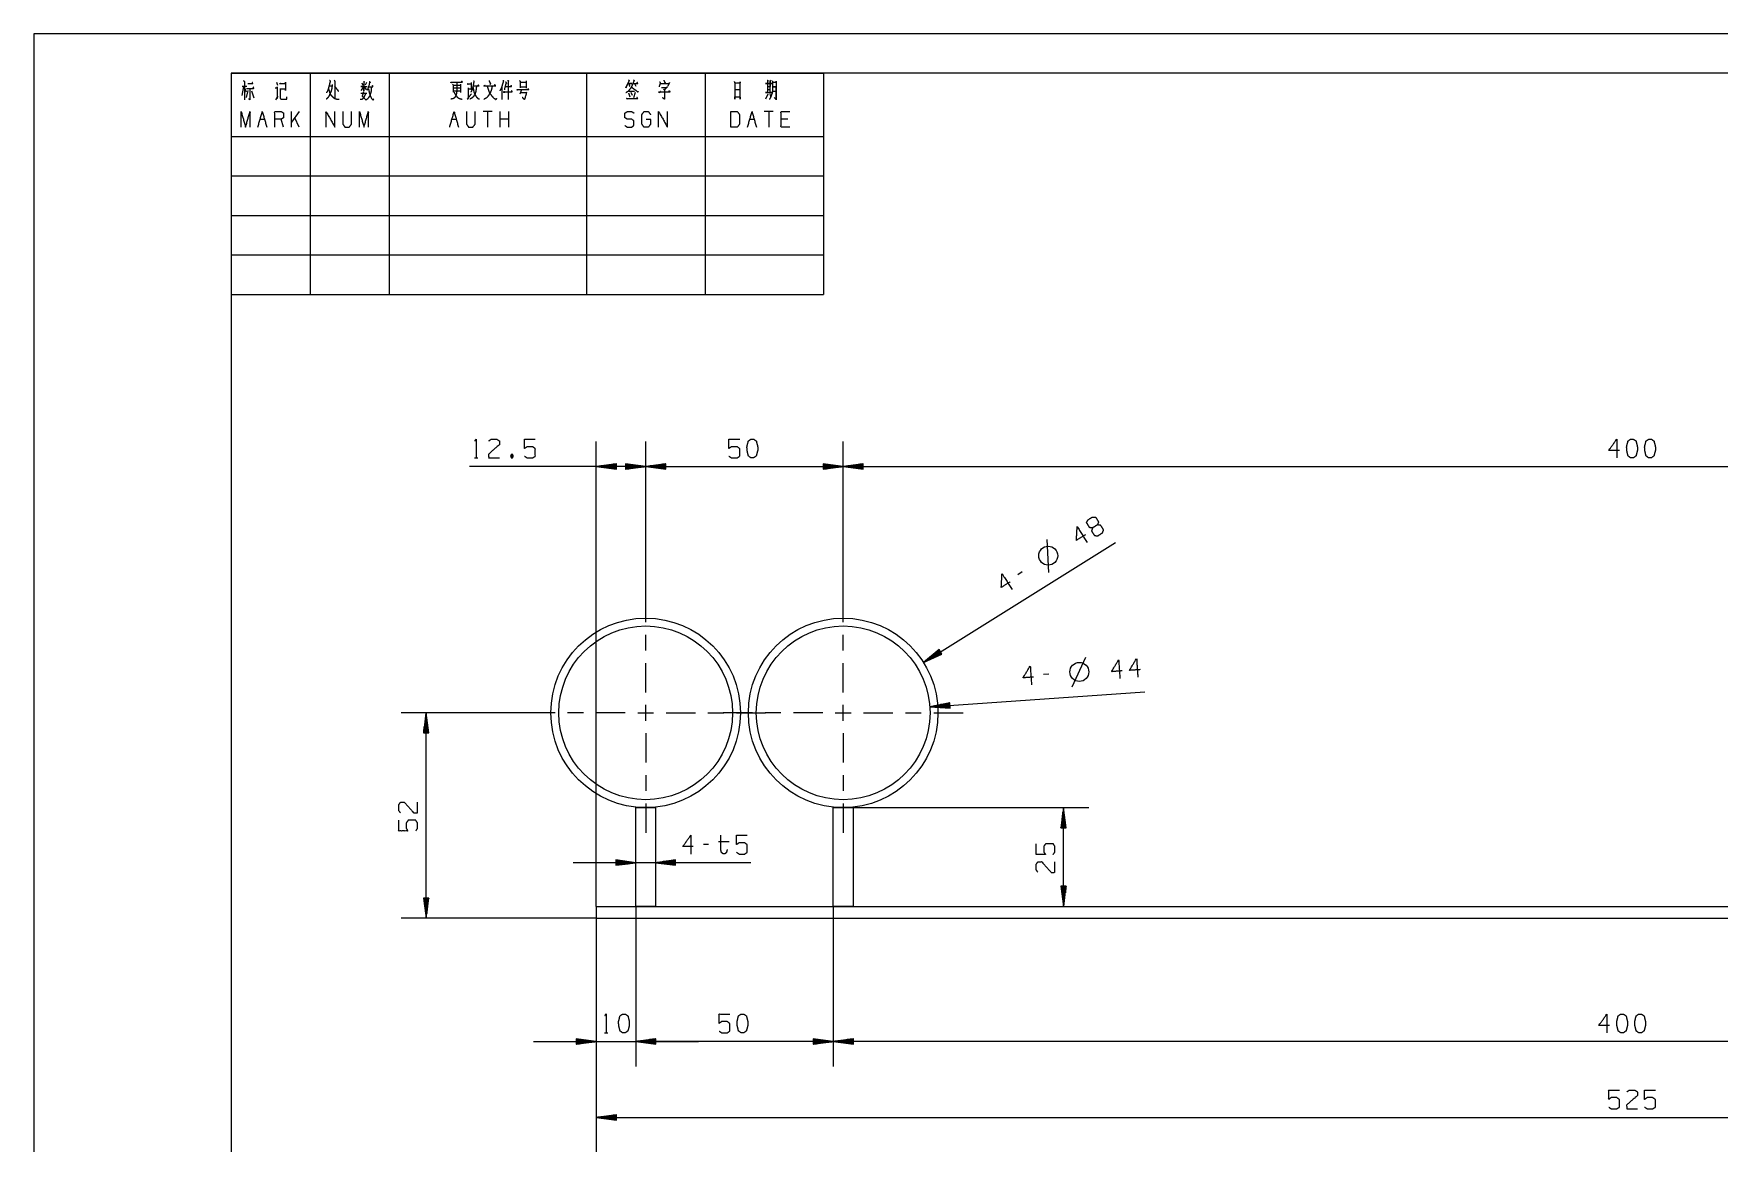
# Model space of a CAD drawing. Header units: millimetres. Extents: x 2210 to 79821, y -19430 to 2344.
# Drawn here: x 8035.5 to 8248.9, y 1649.3 to 1789.8 of the extents above; entities that cross this region are included whole.
import ezdxf

# ---------------------------------------------------------------- set-up
doc = ezdxf.new("R2010")
doc.units = ezdxf.units.MM
doc.layers.add('101', color=7, linetype='Continuous', true_color=0xffffff)

msp = doc.modelspace()

# ---------------------------------------------------------------- linework, layer by layer
msp.add_line((8106.72, 1677.83), (8106.72, 1603.9))
at = {"layer": '101', "color": 133, "linetype": 'Continuous', "lineweight": 18}
for p, q in [((8455.5, 1789.82), (8035.5, 1789.82)), ((8035.5, 1789.82), (8035.5, 1492.82)), ((8060.5, 1784.82), (8060.5, 1756.82)), ((8060.5, 1784.82), (8060.5, 1497.82)), ((8060.5, 1784.82), (8135.5, 1784.82)), ((8060.5, 1784.82), (8135.5, 1784.82)), ((8060.5, 1784.82), (8135.5, 1784.82)), ((8450.5, 1784.82), (8060.5, 1784.82)), ((8070.5, 1784.82), (8070.5, 1756.82)), ((8080.5, 1784.82), (8080.5, 1756.82)), ((8105.5, 1784.82), (8105.5, 1756.82)), ((8120.5, 1784.82), (8120.5, 1756.82)), ((8135.5, 1784.82), (8135.5, 1756.82)), ((8060.5, 1776.82), (8135.5, 1776.82)), ((8060.5, 1771.82), (8135.5, 1771.82)), ((8060.5, 1766.82), (8135.5, 1766.82)), ((8060.5, 1761.82), (8135.5, 1761.82)), ((8060.5, 1756.82), (8135.5, 1756.82))]:
    msp.add_line(p, q, dxfattribs=at)
at = {"layer": '101', "color": 72, "linetype": 'Continuous', "lineweight": 18}
for p, q in [((8097.83, 1783.87), (8097.83, 1782.92)), ((8128.72, 1783.95), (8128.83, 1783.81)), ((8062.07, 1783.12), (8061.85, 1782.01)), ((8061.87, 1783.19), (8062.48, 1783.19)), ((8062.19, 1782.96), (8062.41, 1782.48)), ((8062.61, 1782.61), (8062.38, 1781.74)), ((8063.07, 1782.59), (8063.37, 1781.7)), ((8066.15, 1781.45), (8066.43, 1781.9)), ((8066.24, 1783.7), (8066.37, 1783.31)), ((8066.64, 1782.9), (8066.72, 1782.79)), ((8072.92, 1783.23), (8073.27, 1783.23)), ((8076.9, 1782.3), (8077.66, 1782.3)), ((8077.19, 1783.02), (8076.93, 1782.61)), ((8077.03, 1783.6), (8077.16, 1783.31)), ((8077.38, 1783), (8077.61, 1782.73)), ((8077.64, 1783.64), (8077.45, 1783.31)), ((8088.6, 1782.59), (8089.48, 1782.59)), ((8088.61, 1783.31), (8089.49, 1783.31)), ((8088.61, 1782.96), (8089.48, 1782.96)), ((8089.51, 1783.45), (8089.51, 1782.38)), ((8090.5, 1782.98), (8090.5, 1781.72)), ((8090.52, 1782.83), (8090.85, 1782.83)), ((8090.9, 1783.64), (8090.87, 1782.71)), ((8094.77, 1783.1), (8094.77, 1781.47)), ((8097.06, 1783.68), (8097.82, 1783.68)), ((8097.06, 1783.1), (8097.82, 1783.1)), ((8097.23, 1782.73), (8097.06, 1782.15)), ((8097.1, 1782.38), (8097.83, 1782.38)), ((8110.81, 1782.34), (8110.98, 1781.84)), ((8110.85, 1782.54), (8111.57, 1782.54)), ((8111.1, 1782.44), (8111.26, 1782.03)), ((8111.63, 1782.38), (8111.42, 1781.72)), ((8111.54, 1783.5), (8111.71, 1783.16)), ((8128.42, 1782.15), (8128.15, 1781.53)), ((8128.36, 1782.77), (8128.75, 1782.77)), ((8128.68, 1782.19), (8128.78, 1781.86)), ((8129.25, 1781.76), (8129.5, 1781.51)), ((8069.09, 1779.97), (8068.13, 1778.6)), ((8068.13, 1778), (8068.13, 1779.97)), ((8093.52, 1779.97), (8092.4, 1779.97)), ((8092.96, 1779.97), (8092.96, 1778)), ((8094.53, 1778), (8094.53, 1779.97)), ((8095.64, 1778), (8095.64, 1779.97)), ((8129.1, 1779.97), (8127.99, 1779.97)), ((8128.55, 1779.97), (8128.55, 1778)), ((8064.16, 1778.99), (8064.72, 1778.99)), ((8067.12, 1778), (8066.84, 1778.99)), ((8069.09, 1778), (8068.54, 1779.18)), ((8088.44, 1778.99), (8089, 1778.99)), ((8095.64, 1778.99), (8094.53, 1778.99)), ((8126.15, 1778.99), (8126.7, 1778.99)), ((8130.95, 1778.99), (8130.11, 1778.99)), ((8091.29, 1736.11), (8091.71, 1736.11)), ((8095.96, 1736.56), (8096.12, 1736.13)), ((8164.02, 1721.62), (8163.78, 1725.78)), ((8160.64, 1721.67), (8160.07, 1721.31)), ((8166.97, 1707.11), (8168.71, 1710.89)), ((8164, 1708.74), (8163.33, 1708.7)), ((8120.94, 1687.15), (8120.27, 1687.15)), ((8122.21, 1687.53), (8123.54, 1687.53)), ((8107.74, 1663.31), (8108.17, 1663.31))]:
    msp.add_line(p, q, dxfattribs=at)
at = {"layer": '101', "color": 22, "linetype": 'Continuous', "lineweight": 18}
for p, q in [((8106.72, 1679.33), (8106.72, 1738.19)), ((8112.97, 1719), (8112.97, 1738.19)), ((8112.97, 1719), (8112.97, 1738.19)), ((8137.97, 1719), (8137.97, 1738.19)), ((8137.97, 1719), (8137.97, 1738.19)), ((8112.97, 1735.02), (8090.65, 1735.02)), ((8109.26, 1735.35), (8106.72, 1735.02)), ((8106.72, 1735.02), (8109.26, 1734.68)), ((8109.26, 1735.04), (8106.92, 1735.04)), ((8109.26, 1734.99), (8106.92, 1734.99)), ((8109.26, 1735.09), (8107.3, 1735.09)), ((8109.26, 1734.94), (8107.3, 1734.94)), ((8109.26, 1735.14), (8107.69, 1735.14)), ((8109.26, 1734.89), (8107.69, 1734.89)), ((8109.26, 1735.19), (8108.07, 1735.19)), ((8109.26, 1734.84), (8108.07, 1734.84)), ((8109.26, 1735.24), (8108.46, 1735.24)), ((8109.26, 1734.79), (8108.46, 1734.79)), ((8109.26, 1735.3), (8108.84, 1735.3)), ((8109.26, 1735.35), (8109.23, 1735.35)), ((8109.26, 1735.35), (8109.23, 1735.35)), ((8109.26, 1734.68), (8109.26, 1735.35)), ((8110.43, 1735.35), (8110.46, 1735.35)), ((8110.43, 1735.35), (8110.46, 1735.35)), ((8110.43, 1735.35), (8110.43, 1734.68)), ((8112.97, 1735.02), (8110.43, 1735.35)), ((8110.43, 1735.3), (8110.85, 1735.3)), ((8110.43, 1735.24), (8111.24, 1735.24)), ((8110.43, 1735.19), (8111.62, 1735.19)), ((8110.43, 1735.14), (8112.01, 1735.14)), ((8110.43, 1735.09), (8112.39, 1735.09)), ((8110.43, 1735.04), (8112.78, 1735.04)), ((8110.43, 1734.68), (8112.97, 1735.02)), ((8110.43, 1734.99), (8112.78, 1734.99)), ((8110.43, 1734.94), (8112.39, 1734.94)), ((8110.43, 1734.89), (8112.01, 1734.89)), ((8110.43, 1734.84), (8111.62, 1734.84)), ((8110.43, 1734.79), (8111.24, 1734.79)), ((8115.51, 1735.35), (8112.97, 1735.02)), ((8112.97, 1735.02), (8115.51, 1734.68)), ((8112.97, 1735.02), (8137.97, 1735.02)), ((8115.51, 1735.04), (8113.17, 1735.04)), ((8115.51, 1734.99), (8113.17, 1734.99)), ((8115.51, 1735.09), (8113.55, 1735.09)), ((8115.51, 1734.94), (8113.55, 1734.94)), ((8115.51, 1735.14), (8113.94, 1735.14)), ((8115.51, 1734.89), (8113.94, 1734.89)), ((8115.51, 1735.19), (8114.32, 1735.19)), ((8115.51, 1734.84), (8114.32, 1734.84)), ((8115.51, 1735.24), (8114.71, 1735.24)), ((8115.51, 1734.79), (8114.71, 1734.79)), ((8115.51, 1735.3), (8115.09, 1735.3)), ((8115.51, 1735.35), (8115.48, 1735.35)), ((8115.51, 1735.35), (8115.48, 1735.35)), ((8115.51, 1734.68), (8115.51, 1735.35)), ((8135.43, 1735.35), (8135.46, 1735.35)), ((8135.43, 1735.35), (8135.46, 1735.35)), ((8135.43, 1735.35), (8135.43, 1734.68)), ((8137.97, 1735.02), (8135.43, 1735.35)), ((8135.43, 1735.3), (8135.85, 1735.3)), ((8135.43, 1735.24), (8136.24, 1735.24)), ((8135.43, 1735.19), (8136.62, 1735.19)), ((8135.43, 1735.14), (8137.01, 1735.14)), ((8135.43, 1735.09), (8137.39, 1735.09)), ((8135.43, 1735.04), (8137.78, 1735.04)), ((8135.43, 1734.68), (8137.97, 1735.02)), ((8135.43, 1734.99), (8137.78, 1734.99)), ((8135.43, 1734.94), (8137.39, 1734.94)), ((8135.43, 1734.89), (8137.01, 1734.89)), ((8135.43, 1734.84), (8136.62, 1734.84)), ((8135.43, 1734.79), (8136.24, 1734.79)), ((8140.51, 1735.35), (8137.97, 1735.02)), ((8137.97, 1735.02), (8140.51, 1734.68)), ((8137.97, 1735.02), (8337.97, 1735.02)), ((8140.51, 1735.04), (8138.17, 1735.04)), ((8140.51, 1734.99), (8138.17, 1734.99)), ((8140.51, 1735.09), (8138.55, 1735.09)), ((8140.51, 1734.94), (8138.55, 1734.94)), ((8140.51, 1735.14), (8138.94, 1735.14)), ((8140.51, 1734.89), (8138.94, 1734.89)), ((8140.51, 1735.19), (8139.32, 1735.19)), ((8140.51, 1734.84), (8139.32, 1734.84)), ((8140.51, 1735.24), (8139.71, 1735.24)), ((8140.51, 1734.79), (8139.71, 1734.79)), ((8140.51, 1735.3), (8140.09, 1735.3)), ((8140.51, 1735.35), (8140.48, 1735.35)), ((8140.51, 1735.35), (8140.48, 1735.35)), ((8140.51, 1734.68), (8140.51, 1735.35)), ((8109.26, 1734.74), (8108.84, 1734.74)), ((8109.26, 1734.69), (8109.23, 1734.69)), ((8109.26, 1734.69), (8109.23, 1734.69)), ((8110.43, 1734.74), (8110.85, 1734.74)), ((8110.43, 1734.69), (8110.46, 1734.69)), ((8110.43, 1734.69), (8110.46, 1734.69)), ((8115.51, 1734.74), (8115.09, 1734.74)), ((8115.51, 1734.69), (8115.48, 1734.69)), ((8115.51, 1734.69), (8115.48, 1734.69)), ((8135.43, 1734.74), (8135.85, 1734.74)), ((8135.43, 1734.69), (8135.46, 1734.69)), ((8135.43, 1734.69), (8135.46, 1734.69)), ((8140.51, 1734.74), (8140.09, 1734.74)), ((8140.51, 1734.69), (8140.48, 1734.69)), ((8140.51, 1734.69), (8140.48, 1734.69)), ((8148.14, 1710.2), (8172.44, 1725.42)), ((8150.12, 1711.83), (8148.14, 1710.2)), ((8150.28, 1711.57), (8148.29, 1710.32)), ((8150.31, 1711.53), (8148.32, 1710.28)), ((8150.25, 1711.61), (8148.59, 1710.57)), ((8150.33, 1711.48), (8148.67, 1710.44)), ((8150.23, 1711.65), (8148.89, 1710.82)), ((8150.36, 1711.44), (8149.03, 1710.6)), ((8150.2, 1711.7), (8149.19, 1711.07)), ((8150.39, 1711.4), (8149.38, 1710.76)), ((8150.17, 1711.74), (8149.49, 1711.31)), ((8150.42, 1711.35), (8149.73, 1710.93)), ((8150.15, 1711.78), (8149.79, 1711.56)), ((8150.12, 1711.83), (8150.09, 1711.81)), ((8150.12, 1711.83), (8150.09, 1711.81)), ((8150.44, 1711.31), (8150.09, 1711.09)), ((8150.47, 1711.26), (8150.12, 1711.83)), ((8148.14, 1710.2), (8150.47, 1711.26)), ((8150.47, 1711.27), (8150.44, 1711.25)), ((8150.47, 1711.27), (8150.44, 1711.25)), ((8148.95, 1704.6), (8176.18, 1706.5)), ((8151.46, 1705.11), (8148.95, 1704.6)), ((8151.47, 1704.95), (8150.28, 1704.87)), ((8151.46, 1705), (8150.66, 1704.94)), ((8151.46, 1705.05), (8151.04, 1705.02)), ((8151.46, 1705.1), (8151.42, 1705.1)), ((8151.46, 1705.1), (8151.42, 1705.1)), ((8151.5, 1704.44), (8151.46, 1705.11)), ((8097.8, 1703.83), (8082, 1703.83)), ((8085.17, 1703.83), (8084.84, 1701.29)), ((8085.05, 1701.29), (8085.05, 1702.86)), ((8085.1, 1701.29), (8085.1, 1703.25)), ((8085.15, 1701.29), (8085.15, 1703.63)), ((8085.51, 1701.29), (8085.17, 1703.83)), ((8085.17, 1677.83), (8085.17, 1703.83)), ((8085.2, 1701.29), (8085.2, 1703.63)), ((8085.25, 1701.29), (8085.25, 1703.25)), ((8085.3, 1701.29), (8085.3, 1702.86)), ((8148.95, 1704.6), (8151.5, 1704.44)), ((8151.48, 1704.8), (8149.14, 1704.63)), ((8151.48, 1704.75), (8149.14, 1704.58)), ((8151.47, 1704.85), (8149.52, 1704.71)), ((8151.48, 1704.7), (8149.53, 1704.56)), ((8151.47, 1704.9), (8149.9, 1704.79)), ((8151.49, 1704.65), (8149.92, 1704.54)), ((8151.49, 1704.6), (8150.31, 1704.51)), ((8151.5, 1704.54), (8150.69, 1704.49)), ((8151.5, 1704.49), (8151.08, 1704.47)), ((8151.5, 1704.44), (8151.47, 1704.44)), ((8151.5, 1704.44), (8151.47, 1704.44)), ((8084.84, 1701.29), (8084.84, 1701.32)), ((8084.84, 1701.29), (8084.84, 1701.32)), ((8084.84, 1701.29), (8085.51, 1701.29)), ((8084.89, 1701.29), (8084.89, 1701.71)), ((8084.95, 1701.29), (8084.95, 1702.09)), ((8085, 1701.29), (8085, 1702.48)), ((8085.35, 1701.29), (8085.35, 1702.48)), ((8085.4, 1701.29), (8085.4, 1702.09)), ((8085.45, 1701.29), (8085.45, 1701.71)), ((8085.5, 1701.29), (8085.5, 1701.32)), ((8085.5, 1701.29), (8085.5, 1701.32)), ((8139.22, 1691.83), (8169.05, 1691.83)), ((8165.87, 1691.83), (8165.54, 1689.29)), ((8165.65, 1689.29), (8165.65, 1690.09)), ((8165.7, 1689.29), (8165.7, 1690.48)), ((8165.75, 1689.29), (8165.75, 1690.86)), ((8165.8, 1689.29), (8165.8, 1691.25)), ((8165.85, 1689.29), (8165.85, 1691.63)), ((8166.21, 1689.29), (8165.87, 1691.83)), ((8165.87, 1679.33), (8165.87, 1691.83)), ((8165.9, 1689.29), (8165.9, 1691.63)), ((8165.95, 1689.29), (8165.95, 1691.25)), ((8166, 1689.29), (8166, 1690.86)), ((8166.05, 1689.29), (8166.05, 1690.48)), ((8166.1, 1689.29), (8166.1, 1690.09)), ((8165.54, 1689.29), (8165.54, 1689.32)), ((8165.54, 1689.29), (8165.54, 1689.32)), ((8165.54, 1689.29), (8166.21, 1689.29)), ((8165.59, 1689.29), (8165.59, 1689.71)), ((8166.15, 1689.29), (8166.15, 1689.71)), ((8166.2, 1689.29), (8166.2, 1689.32)), ((8166.2, 1689.29), (8166.2, 1689.32)), ((8126.27, 1684.86), (8103.78, 1684.86)), ((8109.18, 1685.2), (8109.18, 1684.53)), ((8111.72, 1684.86), (8109.18, 1685.2)), ((8109.18, 1685.19), (8109.21, 1685.19)), ((8109.18, 1685.19), (8109.21, 1685.19)), ((8109.18, 1685.14), (8109.6, 1685.14)), ((8109.18, 1685.09), (8109.99, 1685.09)), ((8109.18, 1685.04), (8110.37, 1685.04)), ((8109.18, 1684.99), (8110.76, 1684.99)), ((8109.18, 1684.94), (8111.14, 1684.94)), ((8109.18, 1684.89), (8111.53, 1684.89)), ((8109.18, 1684.53), (8111.72, 1684.86)), ((8109.18, 1684.84), (8111.53, 1684.84)), ((8109.18, 1684.79), (8111.14, 1684.79)), ((8109.18, 1684.73), (8110.76, 1684.73)), ((8109.18, 1684.68), (8110.37, 1684.68)), ((8109.18, 1684.63), (8109.99, 1684.63)), ((8109.18, 1684.58), (8109.6, 1684.58)), ((8109.18, 1684.53), (8109.21, 1684.53)), ((8109.18, 1684.53), (8109.21, 1684.53)), ((8116.76, 1685.2), (8114.22, 1684.86)), ((8114.22, 1684.86), (8116.76, 1684.53)), ((8116.76, 1684.89), (8114.42, 1684.89)), ((8116.76, 1684.84), (8114.42, 1684.84)), ((8116.76, 1684.94), (8114.8, 1684.94)), ((8116.76, 1684.79), (8114.8, 1684.79)), ((8116.76, 1684.99), (8115.19, 1684.99)), ((8116.76, 1684.73), (8115.19, 1684.73)), ((8116.76, 1685.04), (8115.57, 1685.04)), ((8116.76, 1684.68), (8115.57, 1684.68)), ((8116.76, 1685.09), (8115.96, 1685.09)), ((8116.76, 1684.63), (8115.96, 1684.63)), ((8116.76, 1685.14), (8116.34, 1685.14)), ((8116.76, 1684.58), (8116.34, 1684.58)), ((8116.76, 1685.19), (8116.73, 1685.19)), ((8116.76, 1685.19), (8116.73, 1685.19)), ((8116.76, 1684.53), (8116.73, 1684.53)), ((8116.76, 1684.53), (8116.73, 1684.53)), ((8116.76, 1684.53), (8116.76, 1685.2)), ((8165.54, 1681.87), (8165.54, 1681.84)), ((8165.54, 1681.87), (8165.54, 1681.84)), ((8165.54, 1681.87), (8165.87, 1679.33)), ((8166.21, 1681.87), (8165.54, 1681.87)), ((8165.59, 1681.87), (8165.59, 1681.45)), ((8165.65, 1681.87), (8165.65, 1681.06)), ((8165.7, 1681.87), (8165.7, 1680.68)), ((8165.75, 1681.87), (8165.75, 1680.29)), ((8165.8, 1681.87), (8165.8, 1679.91)), ((8165.85, 1681.87), (8165.85, 1679.52)), ((8165.87, 1679.33), (8166.21, 1681.87)), ((8165.9, 1681.87), (8165.9, 1679.52)), ((8165.95, 1681.87), (8165.95, 1679.91)), ((8166, 1681.87), (8166, 1680.29)), ((8166.05, 1681.87), (8166.05, 1680.68)), ((8166.1, 1681.87), (8166.1, 1681.06)), ((8166.15, 1681.87), (8166.15, 1681.45)), ((8166.2, 1681.87), (8166.2, 1681.84)), ((8166.2, 1681.87), (8166.2, 1681.84)), ((8084.84, 1680.37), (8084.84, 1680.34)), ((8084.84, 1680.37), (8084.84, 1680.34)), ((8084.84, 1680.37), (8085.17, 1677.83)), ((8085.51, 1680.37), (8084.84, 1680.37)), ((8084.89, 1680.37), (8084.89, 1679.95)), ((8084.95, 1680.37), (8084.95, 1679.56)), ((8085, 1680.37), (8085, 1679.18)), ((8085.05, 1680.37), (8085.05, 1678.79)), ((8085.1, 1680.37), (8085.1, 1678.41)), ((8085.15, 1680.37), (8085.15, 1678.02)), ((8085.17, 1677.83), (8085.51, 1680.37)), ((8085.2, 1680.37), (8085.2, 1678.02)), ((8085.25, 1680.37), (8085.25, 1678.41)), ((8085.3, 1680.37), (8085.3, 1678.79)), ((8085.35, 1680.37), (8085.35, 1679.18)), ((8085.4, 1680.37), (8085.4, 1679.56)), ((8085.45, 1680.37), (8085.45, 1679.95)), ((8085.5, 1680.37), (8085.5, 1680.34)), ((8085.5, 1680.37), (8085.5, 1680.34)), ((8111.72, 1679.33), (8111.72, 1659.04)), ((8111.72, 1679.33), (8111.72, 1659.04)), ((8136.72, 1679.33), (8136.72, 1659.04)), ((8136.72, 1679.33), (8136.72, 1659.04)), ((8139.22, 1679.33), (8169.05, 1679.33)), ((8106.72, 1677.83), (8082, 1677.83)), ((8106.72, 1677.83), (8106.72, 1659.04)), ((8106.72, 1677.83), (8106.72, 1649.42)), ((8104.18, 1662.55), (8104.21, 1662.55)), ((8104.18, 1662.55), (8104.21, 1662.55)), ((8104.18, 1662.55), (8104.18, 1661.88)), ((8106.72, 1662.22), (8104.18, 1662.55)), ((8104.18, 1662.5), (8104.6, 1662.5)), ((8104.18, 1662.45), (8104.99, 1662.45)), ((8104.18, 1662.4), (8105.37, 1662.4)), ((8104.18, 1662.35), (8105.76, 1662.35)), ((8104.18, 1662.29), (8106.14, 1662.29)), ((8104.18, 1662.24), (8106.53, 1662.24)), ((8114.26, 1662.55), (8111.72, 1662.22)), ((8114.26, 1662.55), (8111.72, 1662.22)), ((8114.26, 1662.24), (8111.92, 1662.24)), ((8114.26, 1662.24), (8111.92, 1662.24)), ((8114.26, 1662.29), (8112.3, 1662.29)), ((8114.26, 1662.29), (8112.3, 1662.29)), ((8114.26, 1662.35), (8112.69, 1662.35)), ((8114.26, 1662.35), (8112.69, 1662.35)), ((8114.26, 1662.4), (8113.07, 1662.4)), ((8114.26, 1662.4), (8113.07, 1662.4)), ((8114.26, 1662.45), (8113.46, 1662.45)), ((8114.26, 1662.45), (8113.46, 1662.45)), ((8114.26, 1662.5), (8113.84, 1662.5)), ((8114.26, 1662.5), (8113.84, 1662.5)), ((8114.26, 1662.55), (8114.23, 1662.55)), ((8114.26, 1662.55), (8114.23, 1662.55)), ((8114.26, 1662.55), (8114.23, 1662.55)), ((8114.26, 1662.55), (8114.23, 1662.55)), ((8114.26, 1661.88), (8114.26, 1662.55)), ((8114.26, 1661.88), (8114.26, 1662.55)), ((8134.18, 1662.55), (8134.21, 1662.55)), ((8134.18, 1662.55), (8134.21, 1662.55)), ((8134.18, 1662.55), (8134.18, 1661.88)), ((8136.72, 1662.22), (8134.18, 1662.55)), ((8134.18, 1662.5), (8134.6, 1662.5)), ((8134.18, 1662.45), (8134.99, 1662.45)), ((8134.18, 1662.4), (8135.37, 1662.4)), ((8134.18, 1662.35), (8135.76, 1662.35)), ((8134.18, 1662.29), (8136.14, 1662.29)), ((8134.18, 1662.24), (8136.53, 1662.24)), ((8139.26, 1662.55), (8136.72, 1662.22)), ((8139.26, 1662.24), (8136.92, 1662.24)), ((8139.26, 1662.29), (8137.3, 1662.29)), ((8139.26, 1662.35), (8137.69, 1662.35)), ((8139.26, 1662.4), (8138.07, 1662.4)), ((8139.26, 1662.45), (8138.46, 1662.45)), ((8139.26, 1662.5), (8138.84, 1662.5)), ((8139.26, 1662.55), (8139.23, 1662.55)), ((8139.26, 1662.55), (8139.23, 1662.55)), ((8139.26, 1661.88), (8139.26, 1662.55)), ((8098.78, 1662.22), (8119.66, 1662.22)), ((8104.18, 1661.88), (8106.72, 1662.22)), ((8104.18, 1662.19), (8106.53, 1662.19)), ((8104.18, 1662.14), (8106.14, 1662.14)), ((8104.18, 1662.09), (8105.76, 1662.09)), ((8104.18, 1662.04), (8105.37, 1662.04)), ((8104.18, 1661.99), (8104.99, 1661.99)), ((8104.18, 1661.94), (8104.6, 1661.94)), ((8104.18, 1661.89), (8104.21, 1661.89)), ((8104.18, 1661.89), (8104.21, 1661.89)), ((8111.72, 1662.22), (8114.26, 1661.88)), ((8136.72, 1662.22), (8111.72, 1662.22)), ((8111.72, 1662.22), (8114.26, 1661.88)), ((8114.26, 1662.19), (8111.92, 1662.19)), ((8114.26, 1662.19), (8111.92, 1662.19)), ((8114.26, 1662.14), (8112.3, 1662.14)), ((8114.26, 1662.14), (8112.3, 1662.14)), ((8114.26, 1662.09), (8112.69, 1662.09)), ((8114.26, 1662.09), (8112.69, 1662.09)), ((8114.26, 1662.04), (8113.07, 1662.04)), ((8114.26, 1662.04), (8113.07, 1662.04)), ((8114.26, 1661.99), (8113.46, 1661.99)), ((8114.26, 1661.99), (8113.46, 1661.99)), ((8114.26, 1661.94), (8113.84, 1661.94)), ((8114.26, 1661.94), (8113.84, 1661.94)), ((8114.26, 1661.89), (8114.23, 1661.89)), ((8114.26, 1661.89), (8114.23, 1661.89)), ((8114.26, 1661.89), (8114.23, 1661.89)), ((8114.26, 1661.89), (8114.23, 1661.89)), ((8134.18, 1661.88), (8136.72, 1662.22)), ((8134.18, 1662.19), (8136.53, 1662.19)), ((8134.18, 1662.14), (8136.14, 1662.14)), ((8134.18, 1662.09), (8135.76, 1662.09)), ((8134.18, 1662.04), (8135.37, 1662.04)), ((8134.18, 1661.99), (8134.99, 1661.99)), ((8134.18, 1661.94), (8134.6, 1661.94)), ((8134.18, 1661.89), (8134.21, 1661.89)), ((8134.18, 1661.89), (8134.21, 1661.89)), ((8136.72, 1662.22), (8139.26, 1661.88)), ((8336.72, 1662.22), (8136.72, 1662.22)), ((8139.26, 1662.19), (8136.92, 1662.19)), ((8139.26, 1662.14), (8137.3, 1662.14)), ((8139.26, 1662.09), (8137.69, 1662.09)), ((8139.26, 1662.04), (8138.07, 1662.04)), ((8139.26, 1661.99), (8138.46, 1661.99)), ((8139.26, 1661.94), (8138.84, 1661.94)), ((8139.26, 1661.89), (8139.23, 1661.89)), ((8139.26, 1661.89), (8139.23, 1661.89)), ((8109.26, 1652.93), (8106.72, 1652.6)), ((8106.72, 1652.6), (8109.26, 1652.26)), ((8106.72, 1652.6), (8369.22, 1652.6)), ((8109.26, 1652.62), (8106.92, 1652.62)), ((8109.26, 1652.57), (8106.92, 1652.57)), ((8109.26, 1652.67), (8107.3, 1652.67)), ((8109.26, 1652.52), (8107.3, 1652.52)), ((8109.26, 1652.72), (8107.69, 1652.72)), ((8109.26, 1652.47), (8107.69, 1652.47)), ((8109.26, 1652.77), (8108.07, 1652.77)), ((8109.26, 1652.42), (8108.07, 1652.42)), ((8109.26, 1652.82), (8108.46, 1652.82)), ((8109.26, 1652.37), (8108.46, 1652.37)), ((8109.26, 1652.88), (8108.84, 1652.88)), ((8109.26, 1652.32), (8108.84, 1652.32)), ((8109.26, 1652.93), (8109.23, 1652.93)), ((8109.26, 1652.93), (8109.23, 1652.93)), ((8109.26, 1652.27), (8109.23, 1652.27)), ((8109.26, 1652.27), (8109.23, 1652.27)), ((8109.26, 1652.26), (8109.26, 1652.93))]:
    msp.add_line(p, q, dxfattribs=at)
at = {"layer": '101', "color": 151, "linetype": 'Continuous', "lineweight": 18}
for p, q in [((8112.97, 1715.3), (8112.97, 1719)), ((8137.97, 1715.3), (8137.97, 1719)), ((8112.97, 1711.71), (8112.97, 1713.71)), ((8137.97, 1711.71), (8137.97, 1713.71)), ((8112.97, 1706.42), (8112.97, 1710.12)), ((8137.97, 1706.42), (8137.97, 1710.12)), ((8101.5, 1703.83), (8097.8, 1703.83)), ((8105.09, 1703.83), (8103.09, 1703.83)), ((8110.38, 1703.83), (8106.68, 1703.83)), ((8111.97, 1703.83), (8113.98, 1703.83)), ((8112.97, 1702.82), (8112.97, 1704.83)), ((8115.56, 1703.83), (8119.26, 1703.83)), ((8120.85, 1703.83), (8122.86, 1703.83)), ((8126.5, 1703.83), (8122.8, 1703.83)), ((8124.45, 1703.83), (8128.15, 1703.83)), ((8130.09, 1703.83), (8128.09, 1703.83)), ((8135.38, 1703.83), (8131.68, 1703.83)), ((8136.97, 1703.83), (8138.98, 1703.83)), ((8137.97, 1702.82), (8137.97, 1704.83)), ((8140.56, 1703.83), (8144.26, 1703.83)), ((8145.85, 1703.83), (8147.86, 1703.83)), ((8149.45, 1703.83), (8153.15, 1703.83)), ((8112.97, 1701.24), (8112.97, 1697.54)), ((8137.97, 1701.24), (8137.97, 1697.54)), ((8112.97, 1695.95), (8112.97, 1693.94)), ((8137.97, 1695.95), (8137.97, 1693.94)), ((8112.97, 1692.35), (8112.97, 1688.65)), ((8137.97, 1692.35), (8137.97, 1688.65))]:
    msp.add_line(p, q, dxfattribs=at)
at = {"layer": '101', "color": 163, "linetype": 'Continuous', "lineweight": 25}
for p, q in [((8111.72, 1679.33), (8111.72, 1691.83)), ((8111.72, 1691.83), (8114.22, 1691.83)), ((8114.22, 1691.83), (8114.22, 1679.33)), ((8136.72, 1679.33), (8136.72, 1691.83)), ((8136.72, 1691.83), (8139.22, 1691.83)), ((8139.22, 1691.83), (8139.22, 1679.33)), ((8106.72, 1679.33), (8106.72, 1677.83)), ((8106.72, 1679.33), (8369.22, 1679.33)), ((8114.22, 1679.33), (8111.72, 1679.33)), ((8139.22, 1679.33), (8136.72, 1679.33)), ((8106.72, 1677.83), (8369.22, 1677.83))]:
    msp.add_line(p, q, dxfattribs=at)
at = {"layer": '101', "color": 72, "linetype": 'Continuous', "lineweight": 18}
for centre in [(8163.93, 1723.73), (8167.87, 1709.01)]:
    msp.add_circle(centre, 1.2, dxfattribs=at)
at = {"layer": '101', "color": 163, "linetype": 'Continuous', "lineweight": 25}
for centre, radius in [((8112.97, 1703.83), 12), ((8137.97, 1703.83), 12), ((8112.97, 1703.83), 11), ((8137.97, 1703.83), 11)]:
    msp.add_circle(centre, radius, dxfattribs=at)
at = {"layer": '101', "color": 72, "linetype": 'Continuous', "lineweight": 18}
for points, knots in [([(8062.07, 1783.89), (8062.17, 1783.77), (8062.17, 1781.43)], [0, 0, 0.064393, 1, 1]), ([(8072.96, 1783.95), (8073.03, 1783.77), (8072.96, 1783.5), (8072.93, 1783.35), (8072.87, 1783.16), (8072.82, 1782.96), (8072.76, 1782.77), (8072.71, 1782.61), (8072.64, 1782.48), (8072.55, 1782.34)], [0, 0, 0.116545, 0.278927, 0.365002, 0.478708, 0.603961, 0.717668, 0.817418, 0.901357, 1, 1]), ([(8073.55, 1783.93), (8073.61, 1783.79), (8073.61, 1781.7)], [0, 0, 0.06955, 1, 1]), ([(8091.18, 1783.87), (8091.22, 1783.79), (8091.13, 1783.23), (8091.01, 1782.81), (8090.97, 1782.67), (8090.85, 1782.44)], [0, 0, 0.062603, 0.440485, 0.727862, 0.828992, 1, 1]), ([(8093.14, 1783.89), (8093.31, 1783.48), (8093.33, 1783.58), (8093.25, 1783.37)], [0, 0, 0.581176, 0.716263, 1, 1]), ([(8094.94, 1783.95), (8094.96, 1783.81), (8094.76, 1783.16), (8094.69, 1782.92), (8094.6, 1782.77), (8094.5, 1782.59)], [0, 0, 0.101083, 0.561706, 0.738774, 0.854629, 1, 1]), ([(8095.51, 1783.95), (8095.62, 1783.81), (8095.56, 1783.87), (8095.56, 1781.47)], [0, 0, 0.069697, 0.101625, 1, 1]), ([(8097, 1783.89), (8097.07, 1783.81), (8097.07, 1782.96)], [0, 0, 0.115189, 1, 1]), ([(8111.44, 1783.97), (8111.55, 1783.85), (8111.51, 1783.87), (8111.22, 1783.21), (8111.09, 1782.96), (8110.94, 1782.77), (8110.78, 1782.54), (8110.46, 1782.34)], [0, 0, 0.080396, 0.103261, 0.444362, 0.576789, 0.688375, 0.819716, 1, 1]), ([(8110.79, 1783.99), (8110.9, 1783.85), (8110.87, 1783.89), (8110.47, 1782.98), (8110.71, 1783.52), (8111.22, 1783.52), (8110.81, 1783.52), (8110.95, 1783.16)], [0, 0, 0.057042, 0.07334, 0.392466, 0.581127, 0.745774, 0.87749, 1, 1]), ([(8115.27, 1783.93), (8115.39, 1783.64), (8115.43, 1783.68), (8115.39, 1783.58)], [0, 0, 0.644011, 0.768354, 1, 1]), ([(8128.36, 1783.95), (8128.48, 1783.81), (8128.4, 1783.89), (8128.4, 1782.38), (8128.12, 1782.38), (8128.97, 1782.38), (8128.75, 1782.38), (8128.75, 1783.89), (8128.75, 1783.5), (8128.14, 1783.5), (8128.93, 1783.5), (8128.75, 1783.5), (8128.75, 1783.08), (8128.37, 1783.08)], [0, 0, 0.025061, 0.039924, 0.243199, 0.280605, 0.39479, 0.42432, 0.627595, 0.680502, 0.763188, 0.869498, 0.893122, 0.948813, 1, 1]), ([(8062.42, 1782.9), (8063.37, 1782.9), (8063.31, 1783.06), (8063.24, 1782.92)], [0, 0, 0.737857, 0.874089, 1, 1]), ([(8062.6, 1783.52), (8063.23, 1783.52), (8063.18, 1783.64), (8063.14, 1783.56)], [0, 0, 0.736257, 0.890366, 1, 1]), ([(8062.86, 1782.9), (8062.86, 1781.47), (8062.7, 1781.55)], [0, 0, 0.887515, 1, 1]), ([(8066.05, 1782.96), (8066.3, 1782.96), (8066.3, 1783.08), (8066.3, 1781.63)], [0, 0, 0.136549, 0.204721, 1, 1]), ([(8066.78, 1783.52), (8066.71, 1783.45), (8066.65, 1783.52), (8067.38, 1783.52), (8067.38, 1783.7), (8067.38, 1782.61), (8067.38, 1782.79), (8066.72, 1782.79), (8066.72, 1781.65), (8066.74, 1781.57), (8066.86, 1781.53), (8067.54, 1781.53), (8067.54, 1781.84)], [0, 0, 0.017819, 0.033666, 0.169515, 0.204099, 0.407776, 0.442364, 0.564628, 0.775991, 0.791603, 0.814658, 0.942357, 1, 1]), ([(8073.3, 1783.37), (8073.21, 1782.77), (8073.15, 1782.59), (8073.12, 1782.44), (8073.03, 1782.3), (8072.96, 1782.13), (8072.92, 1782.01), (8072.82, 1781.84), (8072.73, 1781.72), (8072.54, 1781.53)], [0, 0, 0.296659, 0.392137, 0.46442, 0.547267, 0.635799, 0.700206, 0.795426, 0.869797, 1, 1]), ([(8072.82, 1782.83), (8072.87, 1782.69), (8072.92, 1782.52), (8072.95, 1782.38), (8073.09, 1782.09), (8073.17, 1782.01), (8073.37, 1781.8), (8073.49, 1781.7), (8073.63, 1781.61), (8073.84, 1781.55), (8074.03, 1781.55), (8074.18, 1781.53)], [0, 0, 0.075191, 0.157626, 0.228751, 0.384956, 0.438117, 0.578248, 0.65344, 0.734339, 0.837348, 0.928887, 1, 1]), ([(8073.58, 1783.21), (8074.06, 1782.54), (8074.06, 1782.73)], [0, 0, 0.814818, 1, 1]), ([(8077.51, 1782.23), (8077.39, 1781.98), (8077.32, 1781.8), (8077.19, 1781.61), (8077.06, 1781.51), (8076.84, 1781.47)], [0, 0, 0.251055, 0.434029, 0.64262, 0.795766, 1, 1]), ([(8077.23, 1783.77), (8077.37, 1783.7), (8077.31, 1783.74), (8077.31, 1782.59), (8077.31, 1783.12), (8076.9, 1783.12), (8077.72, 1783.12)], [0, 0, 0.046318, 0.069123, 0.437816, 0.608997, 0.739331, 1, 1]), ([(8077.26, 1782.5), (8077.09, 1781.92), (8077.53, 1781.45)], [0, 0, 0.483237, 1, 1]), ([(8078.23, 1783.02), (8078.23, 1782.77), (8078.2, 1782.5), (8078.13, 1782.21), (8078.01, 1781.92), (8077.88, 1781.72), (8077.73, 1781.53), (8077.53, 1781.41)], [0, 0, 0.134106, 0.280228, 0.441583, 0.610314, 0.742762, 0.870657, 1, 1]), ([(8077.97, 1783.79), (8078.1, 1783.64), (8078.05, 1783.68), (8077.72, 1782.63)], [0, 0, 0.143537, 0.187773, 1, 1]), ([(8077.88, 1782.83), (8077.92, 1782.63), (8077.97, 1782.38), (8078.05, 1782.09), (8078.17, 1781.8), (8078.3, 1781.57), (8078.49, 1781.43), (8078.54, 1781.57)], [0, 0, 0.122124, 0.267694, 0.442444, 0.622807, 0.774615, 0.912625, 1, 1]), ([(8077.94, 1783.1), (8078.43, 1783.1), (8078.4, 1783.27), (8078.35, 1783.16)], [0, 0, 0.634119, 0.848445, 1, 1]), ([(8088.41, 1783.68), (8088.38, 1783.58), (8088.29, 1783.7), (8089.77, 1783.7), (8089.7, 1783.81), (8089.64, 1783.7)], [0, 0, 0.054227, 0.130909, 0.87613, 0.940043, 1, 1]), ([(8089.07, 1783.7), (8089.07, 1782.54), (8089.02, 1782.4), (8089.01, 1782.23), (8088.95, 1782.03), (8088.88, 1781.86), (8088.79, 1781.74), (8088.66, 1781.63), (8088.53, 1781.57), (8088.32, 1781.55)], [0, 0, 0.455623, 0.515134, 0.580482, 0.665033, 0.736192, 0.79598, 0.861823, 0.919058, 1, 1]), ([(8088.51, 1783.45), (8088.6, 1783.31), (8088.6, 1782.4)], [0, 0, 0.156848, 1, 1]), ([(8088.72, 1782.42), (8088.79, 1782.25), (8088.88, 1782.11), (8088.98, 1781.98), (8089.05, 1781.86), (8089.13, 1781.76), (8089.26, 1781.7), (8089.41, 1781.61), (8089.57, 1781.57), (8089.76, 1781.53)], [0, 0, 0.124249, 0.240531, 0.35103, 0.449957, 0.536949, 0.636896, 0.752292, 0.866372, 1, 1]), ([(8090.53, 1781.72), (8090.44, 1781.53), (8090.39, 1781.55), (8090.91, 1782.19)], [0, 0, 0.187521, 0.244051, 1, 1]), ([(8090.56, 1783.48), (8090.49, 1783.39), (8090.43, 1783.48), (8090.87, 1783.48)], [0, 0, 0.169755, 0.325542, 1, 1]), ([(8091.54, 1783.19), (8091.53, 1782.98), (8091.5, 1782.77), (8091.47, 1782.54), (8091.41, 1782.34), (8091.34, 1782.15), (8091.25, 1782.01), (8091.15, 1781.84), (8091.04, 1781.74), (8090.91, 1781.63), (8090.71, 1781.53)], [0, 0, 0.105429, 0.211651, 0.328282, 0.437572, 0.539265, 0.625346, 0.724284, 0.79827, 0.883378, 1, 1]), ([(8091.12, 1783), (8091.15, 1782.81), (8091.19, 1782.63), (8091.22, 1782.42), (8091.31, 1782.25), (8091.38, 1782.11), (8091.45, 1781.94), (8091.56, 1781.8), (8091.7, 1781.65), (8091.89, 1781.55)], [0, 0, 0.109654, 0.220947, 0.342501, 0.451483, 0.545868, 0.651144, 0.754315, 0.874064, 1, 1]), ([(8091.18, 1783.21), (8091.88, 1783.21), (8091.79, 1783.31), (8091.67, 1783.19)], [0, 0, 0.696293, 0.830826, 1, 1]), ([(8092.64, 1783.27), (8092.55, 1783.16), (8092.51, 1783.21), (8093.98, 1783.21), (8093.88, 1783.37), (8093.78, 1783.23)], [0, 0, 0.066333, 0.095822, 0.818123, 0.913284, 1, 1]), ([(8093.55, 1783.23), (8093.47, 1782.83), (8093.33, 1782.42), (8093.06, 1781.98), (8092.83, 1781.7), (8092.49, 1781.51)], [0, 0, 0.190069, 0.398701, 0.640199, 0.817216, 1, 1]), ([(8092.92, 1783.12), (8092.99, 1782.9), (8093.17, 1782.4), (8093.44, 1782.01), (8093.75, 1781.65), (8094.03, 1781.53), (8094.09, 1781.61), (8093.98, 1781.45)], [0, 0, 0.103286, 0.330833, 0.538837, 0.740597, 0.872112, 0.915905, 1, 1]), ([(8095.08, 1782.48), (8095.05, 1782.34), (8094.98, 1782.48), (8096.08, 1782.48), (8096, 1782.61), (8095.97, 1782.5)], [0, 0, 0.08907, 0.186879, 0.848313, 0.935185, 1, 1]), ([(8095.24, 1783.74), (8095.35, 1783.52), (8095.29, 1783.6), (8095.08, 1782.73)], [0, 0, 0.200658, 0.282145, 1, 1]), ([(8095.18, 1783.12), (8096, 1783.12), (8095.95, 1783.27), (8095.87, 1783.12)], [0, 0, 0.720068, 0.857376, 1, 1]), ([(8096.78, 1782.73), (8096.74, 1782.67), (8096.65, 1782.77), (8098.18, 1782.77), (8098.1, 1782.83), (8097.99, 1782.73)], [0, 0, 0.038001, 0.105809, 0.873511, 0.927246, 1, 1]), ([(8097.91, 1782.44), (8097.63, 1781.47), (8097.35, 1781.76)], [0, 0, 0.71586, 1, 1]), ([(8110.73, 1781.63), (8110.62, 1781.53), (8110.57, 1781.63), (8111.96, 1781.63), (8111.89, 1781.76), (8111.79, 1781.61)], [0, 0, 0.078897, 0.135659, 0.837617, 0.910404, 1, 1]), ([(8111.16, 1783.08), (8111.35, 1782.92), (8111.54, 1782.79), (8111.69, 1782.69), (8111.89, 1782.52), (8112.08, 1782.5), (8111.92, 1782.42)], [0, 0, 0.194845, 0.370351, 0.508814, 0.712321, 0.860156, 1, 1]), ([(8111.39, 1783.52), (8111.98, 1783.52), (8111.91, 1783.66), (8111.83, 1783.56)], [0, 0, 0.669422, 0.855054, 1, 1]), ([(8114.83, 1782.5), (8114.71, 1782.34), (8114.63, 1782.48), (8116.08, 1782.48), (8115.94, 1782.59), (8115.87, 1782.5)], [0, 0, 0.096613, 0.17732, 0.867547, 0.947356, 1, 1]), ([(8114.74, 1783.74), (8114.86, 1783.52), (8114.83, 1783.6), (8114.66, 1783.1)], [0, 0, 0.294025, 0.394866, 1, 1]), ([(8114.82, 1783.5), (8115.93, 1783.5), (8116, 1783.66), (8115.78, 1783.19)], [0, 0, 0.611939, 0.711554, 1, 1]), ([(8114.98, 1783.02), (8115.65, 1783.02), (8115.71, 1783.08), (8115.37, 1782.71), (8115.27, 1782.79), (8115.34, 1782.71), (8115.34, 1781.55), (8115.12, 1781.7)], [0, 0, 0.230144, 0.259318, 0.430979, 0.476011, 0.513789, 0.910079, 1, 1]), ([(8124.17, 1783.77), (8124.25, 1783.6), (8124.25, 1781.51), (8124.25, 1781.84), (8124.95, 1781.84), (8124.95, 1781.53), (8124.95, 1783.7), (8124.95, 1783.58), (8124.26, 1783.58), (8124.26, 1782.77), (8124.96, 1782.77)], [0, 0, 0.022322, 0.280074, 0.320905, 0.407511, 0.44579, 0.713751, 0.729062, 0.813864, 0.913394, 1, 1]), ([(8128.99, 1783.85), (8129.03, 1783.7), (8129.03, 1782.52), (8128.97, 1782.25), (8128.84, 1781.94), (8128.75, 1781.7), (8128.64, 1781.51)], [0, 0, 0.062372, 0.548434, 0.661879, 0.800828, 0.909362, 1, 1]), ([(8129.03, 1783.68), (8129.5, 1783.68), (8129.5, 1783.81), (8129.5, 1781.45), (8129.5, 1783.1), (8129.06, 1783.1), (8129.47, 1783.1), (8129.47, 1782.52), (8129.06, 1782.52)], [0, 0, 0.072646, 0.091913, 0.457973, 0.714856, 0.782961, 0.846526, 0.936435, 1, 1]), ([(8061.76, 1778), (8061.76, 1779.97), (8062.32, 1778), (8062.88, 1779.97), (8062.88, 1778)], [0, 0, 0.245192, 0.5, 0.754808, 1, 1]), ([(8066.01, 1778), (8066.01, 1779.97), (8066.84, 1779.97), (8067.12, 1779.78), (8067.12, 1779.18), (8066.84, 1778.99), (8066.01, 1778.99)], [0, 0, 0.400952, 0.571035, 0.639278, 0.761676, 0.829917, 1, 1]), ([(8072.51, 1778), (8072.51, 1779.97), (8073.62, 1778), (8073.62, 1779.97)], [0, 0, 0.317574, 0.682426, 1, 1]), ([(8074.63, 1779.97), (8074.63, 1778.39), (8074.89, 1778), (8075.45, 1778), (8075.74, 1778.39), (8075.74, 1779.97)], [0, 0, 0.337152, 0.438599, 0.557781, 0.662848, 1, 1]), ([(8076.75, 1778), (8076.75, 1779.97), (8077.31, 1778), (8077.86, 1779.97), (8077.86, 1778)], [0, 0, 0.245192, 0.5, 0.754808, 1, 1]), ([(8090.28, 1779.97), (8090.28, 1778.39), (8090.55, 1778), (8091.1, 1778), (8091.4, 1778.39), (8091.4, 1779.97)], [0, 0, 0.337152, 0.438599, 0.557781, 0.662848, 1, 1]), ([(8110.35, 1778.19), (8110.63, 1778), (8111.2, 1778), (8111.48, 1778.21), (8111.48, 1778.79), (8111.2, 1778.99), (8110.65, 1778.99), (8110.35, 1779.18), (8110.35, 1779.78), (8110.65, 1779.97), (8111.2, 1779.97), (8111.48, 1779.78)], [0, 0, 0.068035, 0.184054, 0.254521, 0.372333, 0.442799, 0.555843, 0.626367, 0.748393, 0.81892, 0.931964, 1, 1]), ([(8113.05, 1778.99), (8113.6, 1778.99), (8113.6, 1778.39), (8113.32, 1778), (8112.75, 1778), (8112.48, 1778.39), (8112.48, 1779.57), (8112.77, 1779.97), (8113.31, 1779.97), (8113.59, 1779.57)], [0, 0, 0.103295, 0.214797, 0.304261, 0.410274, 0.499739, 0.718892, 0.809956, 0.910533, 1, 1]), ([(8114.61, 1778), (8114.61, 1779.97), (8115.72, 1778), (8115.72, 1779.97)], [0, 0, 0.317574, 0.682426, 1, 1]), ([(8123.75, 1778), (8124.57, 1778), (8124.86, 1778.39), (8124.86, 1779.57), (8124.57, 1779.97), (8123.75, 1779.97), (8123.75, 1778)], [0, 0, 0.142133, 0.227159, 0.431787, 0.516817, 0.65895, 1, 1]), ([(8125.87, 1778), (8126.43, 1779.97), (8126.98, 1778)], [0, 0, 0.5, 1, 1]), ([(8131.23, 1778), (8130.11, 1778), (8130.11, 1779.97), (8131.23, 1779.97)], [0, 0, 0.265389, 0.734611, 1, 1]), ([(8091.36, 1738.28), (8091.5, 1738.48), (8091.5, 1736.11)], [0, 0, 0.093486, 1, 1]), ([(8093.1, 1738.26), (8093.42, 1738.48), (8094.11, 1738.48), (8094.45, 1738.26), (8094.45, 1737.78), (8093.08, 1736.58), (8093.1, 1736.11), (8094.45, 1736.11)], [0, 0, 0.069693, 0.192978, 0.265274, 0.350226, 0.674741, 0.759752, 1, 1]), ([(8097.64, 1736.33), (8097.97, 1736.11), (8098.66, 1736.11), (8099, 1736.33), (8099, 1737.28), (8098.66, 1737.53), (8097.97, 1737.53), (8097.64, 1737.31), (8097.64, 1738.48), (8099, 1738.48)], [0, 0, 0.062228, 0.168344, 0.230572, 0.376816, 0.441265, 0.547381, 0.609608, 0.790489, 1, 1]), ([(8123.51, 1736.33), (8123.85, 1736.11), (8124.54, 1736.11), (8124.87, 1736.33), (8124.87, 1737.28), (8124.54, 1737.53), (8123.85, 1737.53), (8123.51, 1737.31), (8123.51, 1738.48), (8124.87, 1738.48)], [0, 0, 0.062228, 0.168344, 0.230572, 0.376816, 0.441264, 0.547381, 0.609609, 0.790489, 1, 1]), ([(8126.64, 1736.11), (8126.97, 1736.36), (8127.15, 1737.06), (8127.15, 1737.53), (8126.97, 1738.26), (8126.64, 1738.48), (8126.3, 1738.48), (8125.97, 1738.26), (8125.79, 1737.53), (8125.81, 1737.06), (8125.97, 1736.36), (8126.3, 1736.11), (8126.64, 1736.11)], [0, 0, 0.067525, 0.183972, 0.260582, 0.380941, 0.446139, 0.500306, 0.565504, 0.685863, 0.762527, 0.878309, 0.945834, 1, 1]), ([(8236.24, 1737.06), (8234.89, 1737.06), (8235.9, 1738.48), (8235.9, 1736.11)], [0, 0, 0.24587, 0.565295, 1, 1]), ([(8238, 1736.11), (8238.34, 1736.36), (8238.51, 1737.06), (8238.51, 1737.53), (8238.34, 1738.26), (8238, 1738.48), (8237.66, 1738.48), (8237.33, 1738.26), (8237.15, 1737.53), (8237.17, 1737.06), (8237.33, 1736.36), (8237.66, 1736.11), (8238, 1736.11)], [0, 0, 0.067524, 0.183971, 0.260582, 0.380942, 0.446139, 0.500306, 0.565503, 0.685863, 0.762527, 0.87831, 0.945833, 1, 1]), ([(8240.28, 1736.11), (8240.61, 1736.36), (8240.79, 1737.06), (8240.79, 1737.53), (8240.61, 1738.26), (8240.28, 1738.48), (8239.94, 1738.48), (8239.61, 1738.26), (8239.43, 1737.53), (8239.45, 1737.06), (8239.61, 1736.36), (8239.94, 1736.11), (8240.28, 1736.11)], [0, 0, 0.067526, 0.183973, 0.260583, 0.380942, 0.446142, 0.500305, 0.565505, 0.685864, 0.762528, 0.878311, 0.945837, 1, 1]), ([(8095.96, 1736.13), (8096.12, 1736.13), (8096.21, 1736.36), (8096.12, 1736.56), (8095.96, 1736.56), (8095.87, 1736.36), (8095.96, 1736.13), (8096.12, 1736.56)], [0, 0, 0.093975, 0.236781, 0.365958, 0.459933, 0.589109, 0.731913, 1, 1]), ([(8169.56, 1727.26), (8169.17, 1727.28), (8168.79, 1727.9), (8168.94, 1728.26), (8169.52, 1728.62), (8169.93, 1728.61), (8170.31, 1728), (8170.15, 1727.63), (8169.56, 1727.26), (8169.41, 1726.87), (8169.78, 1726.28), (8170.2, 1726.24), (8170.78, 1726.61), (8170.95, 1726.98), (8170.56, 1727.59), (8170.15, 1727.63)], [0, 0, 0.047573, 0.136083, 0.183657, 0.267813, 0.317164, 0.405677, 0.455028, 0.539185, 0.590295, 0.675755, 0.726868, 0.811024, 0.860375, 0.948887, 1, 1]), ([(8168.63, 1726.38), (8167.5, 1725.67), (8167.59, 1727.41), (8168.85, 1725.4)], [0, 0, 0.245869, 0.565295, 1, 1]), ([(8159.13, 1720.43), (8157.99, 1719.71), (8158.08, 1721.46), (8159.35, 1719.44)], [0, 0, 0.24587, 0.565296, 1, 1]), ([(8162.08, 1708.36), (8160.74, 1708.26), (8161.65, 1709.76), (8161.82, 1707.39)], [0, 0, 0.245869, 0.565296, 1, 1]), ([(8173.28, 1709.14), (8171.94, 1709.05), (8172.84, 1710.54), (8173.01, 1708.17)], [0, 0, 0.24587, 0.565295, 1, 1]), ([(8175.55, 1709.3), (8174.21, 1709.21), (8175.11, 1710.7), (8175.28, 1708.33)], [0, 0, 0.245869, 0.565294, 1, 1]), ([(8081.93, 1691.16), (8081.71, 1691.48), (8081.71, 1692.17), (8081.93, 1692.51), (8082.41, 1692.51), (8083.61, 1691.15), (8084.08, 1691.16), (8084.08, 1692.51)], [0, 0, 0.069691, 0.192976, 0.265274, 0.350227, 0.67474, 0.759752, 1, 1]), ([(8083.86, 1688.87), (8084.08, 1689.2), (8084.08, 1689.89), (8083.86, 1690.23), (8082.91, 1690.23), (8082.66, 1689.89), (8082.66, 1689.2), (8082.88, 1688.87), (8081.71, 1688.87), (8081.71, 1690.23)], [0, 0, 0.062227, 0.168342, 0.230571, 0.376816, 0.441267, 0.547382, 0.609609, 0.79049, 1, 1]), ([(8119, 1686.9), (8117.66, 1686.9), (8118.67, 1688.33), (8118.67, 1685.95)], [0, 0, 0.245869, 0.565293, 1, 1]), ([(8123.29, 1686.53), (8123.2, 1686.18), (8123.01, 1685.98), (8122.76, 1685.98), (8122.55, 1686.18), (8122.48, 1686.53), (8122.48, 1688.35)], [0, 0, 0.107404, 0.190394, 0.264021, 0.350762, 0.457, 1, 1]), ([(8124.47, 1686.18), (8124.81, 1685.95), (8125.5, 1685.95), (8125.83, 1686.18), (8125.83, 1687.13), (8125.5, 1687.38), (8124.81, 1687.38), (8124.47, 1687.15), (8124.47, 1688.33), (8125.83, 1688.33)], [0, 0, 0.06223, 0.168345, 0.230574, 0.376818, 0.441267, 0.547382, 0.60961, 0.79049, 1, 1]), ([(8164.56, 1685.9), (8164.78, 1686.23), (8164.78, 1686.92), (8164.56, 1687.26), (8163.61, 1687.26), (8163.36, 1686.92), (8163.36, 1686.23), (8163.58, 1685.9), (8162.41, 1685.9), (8162.41, 1687.26)], [0, 0, 0.062229, 0.168343, 0.230572, 0.376815, 0.441266, 0.54738, 0.609609, 0.790488, 1, 1]), ([(8162.63, 1683.64), (8162.41, 1683.95), (8162.41, 1684.64), (8162.63, 1684.98), (8163.11, 1684.98), (8164.31, 1683.62), (8164.78, 1683.64), (8164.78, 1684.98)], [0, 0, 0.069694, 0.192979, 0.265274, 0.350227, 0.67474, 0.759752, 1, 1]), ([(8107.81, 1665.49), (8107.95, 1665.69), (8107.95, 1663.31)], [0, 0, 0.093489, 1, 1]), ([(8110.39, 1663.31), (8110.72, 1663.56), (8110.9, 1664.26), (8110.9, 1664.74), (8110.72, 1665.46), (8110.39, 1665.69), (8110.05, 1665.69), (8109.72, 1665.46), (8109.54, 1664.74), (8109.56, 1664.26), (8109.72, 1663.56), (8110.05, 1663.31), (8110.39, 1663.31)], [0, 0, 0.067526, 0.183971, 0.260584, 0.380943, 0.446141, 0.500306, 0.565504, 0.685863, 0.762529, 0.878309, 0.945835, 1, 1]), ([(8122.26, 1663.54), (8122.6, 1663.31), (8123.29, 1663.31), (8123.62, 1663.54), (8123.62, 1664.49), (8123.29, 1664.74), (8122.6, 1664.74), (8122.26, 1664.51), (8122.26, 1665.69), (8123.62, 1665.69)], [0, 0, 0.062228, 0.168343, 0.230571, 0.376816, 0.441265, 0.547381, 0.609609, 0.79049, 1, 1]), ([(8125.39, 1663.31), (8125.72, 1663.56), (8125.9, 1664.26), (8125.9, 1664.74), (8125.72, 1665.46), (8125.39, 1665.69), (8125.05, 1665.69), (8124.72, 1665.46), (8124.54, 1664.74), (8124.56, 1664.26), (8124.72, 1663.56), (8125.05, 1663.31), (8125.39, 1663.31)], [0, 0, 0.067526, 0.183971, 0.260583, 0.380943, 0.446141, 0.500306, 0.565504, 0.685863, 0.762528, 0.878309, 0.945835, 1, 1]), ([(8234.99, 1664.26), (8233.64, 1664.26), (8234.65, 1665.69), (8234.65, 1663.31)], [0, 0, 0.245872, 0.565297, 1, 1]), ([(8236.75, 1663.31), (8237.09, 1663.56), (8237.26, 1664.26), (8237.26, 1664.74), (8237.09, 1665.46), (8236.75, 1665.69), (8236.41, 1665.69), (8236.08, 1665.46), (8235.9, 1664.74), (8235.92, 1664.26), (8236.08, 1663.56), (8236.41, 1663.31), (8236.75, 1663.31)], [0, 0, 0.067527, 0.183973, 0.260585, 0.380944, 0.446144, 0.500307, 0.565506, 0.685865, 0.76253, 0.87831, 0.945837, 1, 1]), ([(8239.03, 1663.31), (8239.36, 1663.56), (8239.54, 1664.26), (8239.54, 1664.74), (8239.36, 1665.46), (8239.03, 1665.69), (8238.69, 1665.69), (8238.36, 1665.46), (8238.18, 1664.74), (8238.2, 1664.26), (8238.36, 1663.56), (8238.69, 1663.31), (8239.03, 1663.31)], [0, 0, 0.067524, 0.18397, 0.260583, 0.380943, 0.446139, 0.500306, 0.565503, 0.685862, 0.762528, 0.878309, 0.945833, 1, 1]), ([(8234.88, 1653.91), (8235.21, 1653.69), (8235.9, 1653.69), (8236.24, 1653.91), (8236.24, 1654.86), (8235.9, 1655.11), (8235.21, 1655.11), (8234.88, 1654.89), (8234.88, 1656.06), (8236.24, 1656.06)], [0, 0, 0.062227, 0.168342, 0.230571, 0.376816, 0.441267, 0.547382, 0.609609, 0.79049, 1, 1]), ([(8237.17, 1655.84), (8237.49, 1656.06), (8238.18, 1656.06), (8238.51, 1655.84), (8238.51, 1655.36), (8237.15, 1654.16), (8237.17, 1653.69), (8238.51, 1653.69)], [0, 0, 0.069694, 0.192979, 0.265274, 0.350227, 0.67474, 0.759752, 1, 1]), ([(8239.43, 1653.91), (8239.76, 1653.69), (8240.45, 1653.69), (8240.79, 1653.91), (8240.79, 1654.86), (8240.45, 1655.11), (8239.76, 1655.11), (8239.43, 1654.89), (8239.43, 1656.06), (8240.79, 1656.06)], [0, 0, 0.062229, 0.168345, 0.230571, 0.376816, 0.441264, 0.547379, 0.609609, 0.79049, 1, 1])]:
    msp.add_open_spline(points, degree=1, knots=knots, dxfattribs=at)
for points in [[(8063.88, 1778), (8064.44, 1779.97), (8065, 1778)], [(8088.16, 1778), (8088.72, 1779.97), (8089.27, 1778)]]:
    msp.add_open_spline(points, degree=1, dxfattribs=at)

doc.saveas('drawing.dxf')
